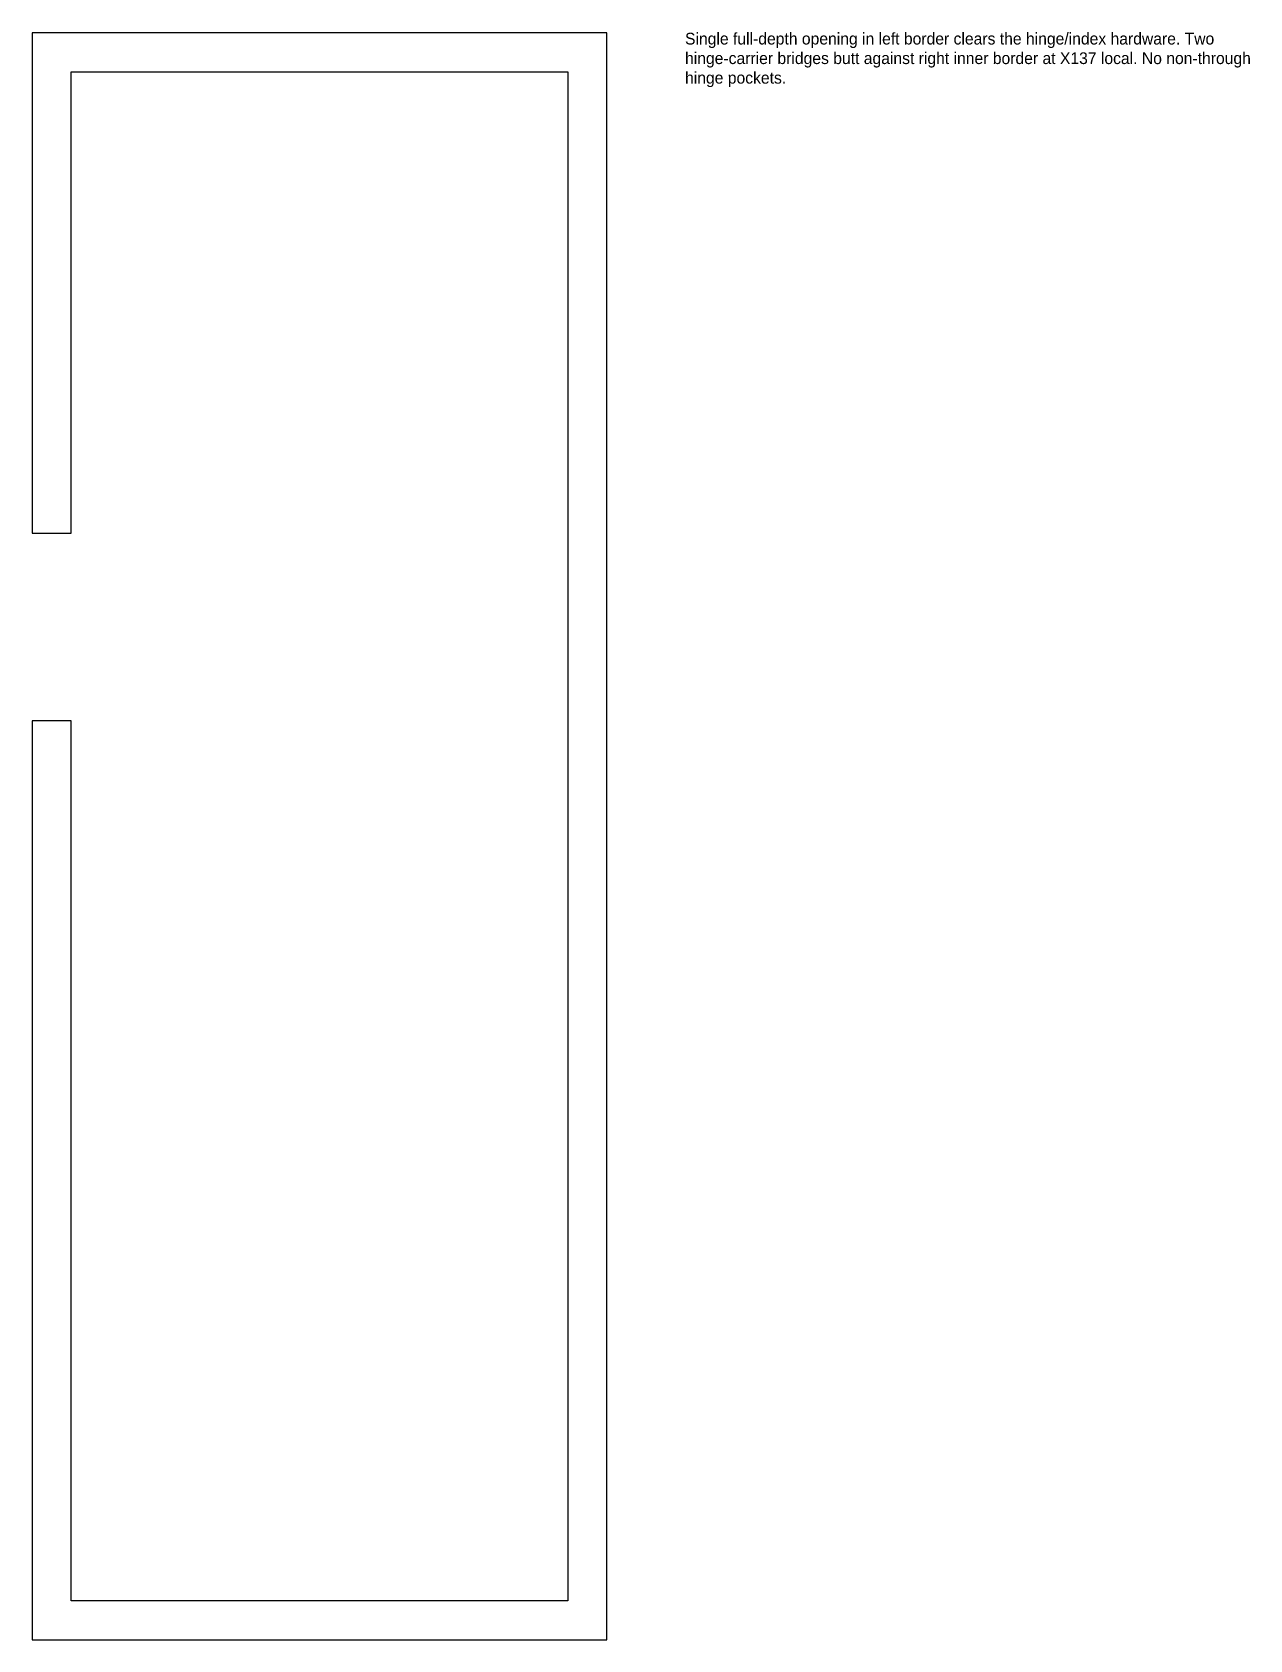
# Model space of a CAD drawing. Header units: millimetres. Extents: x 0 to 311, y 0 to 411.
import ezdxf

# ---------------------------------------------------------------- set-up
doc = ezdxf.new("R2010")
doc.units = ezdxf.units.MM
doc.layers.add('CUT_OUTER', color=7, linetype='Continuous')
doc.layers.add('MACHINING_NOTES', color=7, linetype='Continuous')

msp = doc.modelspace()

# ---------------------------------------------------------------- linework, layer by layer
at = {"layer": 'CUT_OUTER'}
msp.add_lwpolyline([(0, 0), (147, 0), (147, 411), (0, 411), (0, 283), (10, 283), (10, 401), (137, 401), (137, 10), (10, 10), (10, 235), (0, 235)], close=True, dxfattribs=at)

# ---------------------------------------------------------------- texts
at = {"layer": 'MACHINING_NOTES', "insert": (167, 411), "char_height": 3, "width": 150, "attachment_point": 1}
msp.add_mtext('Single full-depth opening in left border clears the hinge/index hardware. Two hinge-carrier bridges butt against right inner border at X137 local. No non-through hinge pockets.', dxfattribs=at)

doc.saveas('drawing.dxf')
